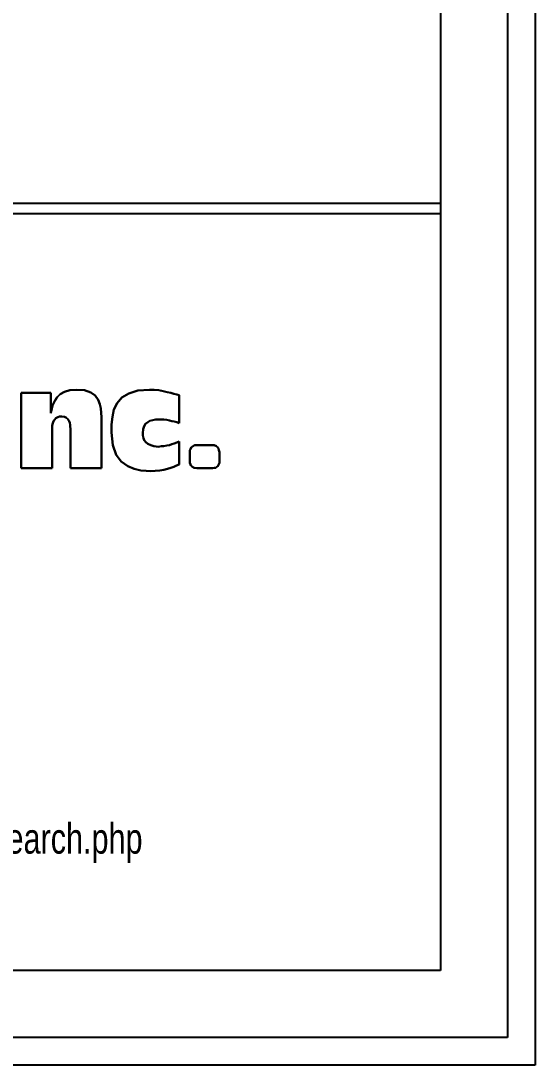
# Model space of a CAD drawing. Extents: x 6 to 553, y 4 to 428.
# Drawn here: x 505.8 to 553, y 3.9 to 99.9 of the extents above; entities that cross this region are included whole.
import ezdxf

# ---------------------------------------------------------------- set-up
doc = ezdxf.new("R2010")
doc.units = 0
doc.layers.add('TITLEBLOCK', color=250, linetype='CONTINUOUS')
doc.styles.add('SLDTEXTSTYLE0', font='TXT', dxfattribs={"width": 0.75})

# ---------------------------------------------------------------- blocks, each defined once
blk = doc.blocks.new('SW_NOTE_0')
at = {"layer": 'TITLEBLOCK', "color": 0, "char_height": 2.80308, "attachment_point": 1, "style": 'SLDTEXTSTYLE0'}
for s, insert in [('550 Virginia Drive', (0, 3.613)), ('Fort Washington, PA 19034', (0, 0.032)), ('Phone: 800-523-2576', (0, -7.132)), ('Fax: 800-635-6273', (0, -10.713)), ('www.rushgears.com', (0, -14.295)), ('This drawing was created online at', (0, -21.459)), ('www.rushgears.com/Tech_Tools/partSearch.php', (0, -25.04))]:
    blk.add_mtext(s, dxfattribs=dict(at, insert=insert))

msp = doc.modelspace()

# ---------------------------------------------------------------- linework, layer by layer
at = {"layer": 'TITLEBLOCK'}
for p, q in [((553.02738, 427.91661), (553.02738, 3.88339)), ((550.48738, 425.37661), (550.48738, 6.42339)), ((544.32631, 419.21554), (544.32631, 12.58446)), ((544.32631, 83.12648), (278.6926, 83.12648)), ((544.32631, 82.15502), (454.28926, 82.15502)), ((508.52099, 65.71346), (505.78612, 65.71346)), ((505.78612, 65.71346), (505.78612, 58.77287)), ((508.52099, 63.85191), (508.52099, 65.71346)), ((509.37133, 65.59855), (509.09554, 65.29978)), ((509.76202, 65.80539), (509.37133, 65.59855)), ((510.24465, 65.94328), (509.76202, 65.80539)), ((510.86516, 65.98925), (510.24465, 65.94328)), ((511.60059, 65.94328), (510.86516, 65.98925)), ((512.17514, 65.73644), (511.60059, 65.94328)), ((512.58882, 65.46066), (512.17514, 65.73644)), ((512.8646, 65.06996), (512.58882, 65.46066)), ((515.66842, 65.64452), (515.02492, 65.2768)), ((516.49577, 65.9203), (515.66842, 65.64452)), ((517.57593, 65.98925), (516.49577, 65.9203)), ((518.01259, 65.98925), (517.57593, 65.98925)), ((518.44925, 65.94328), (518.01259, 65.98925)), ((518.83995, 65.87434), (518.44925, 65.94328)), ((519.20766, 65.78241), (518.83995, 65.87434)), ((519.52941, 65.71346), (519.20766, 65.78241)), ((519.82818, 65.62153), (519.52941, 65.71346)), ((520.08098, 65.55259), (519.82818, 65.62153)), ((520.3108, 65.48364), (520.08098, 65.55259)), ((520.3108, 62.93263), (520.3108, 65.48364)), ((508.70485, 64.61032), (508.58994, 64.24261)), ((508.86572, 64.97803), (508.70485, 64.61032)), ((509.09554, 65.29978), (508.86572, 64.97803)), ((513.02548, 64.67927), (512.8646, 65.06996)), ((513.11741, 64.26559), (513.02548, 64.67927)), ((514.61124, 64.74821), (514.31248, 64.17366)), ((515.02492, 65.2768), (514.61124, 64.74821)), ((508.58994, 64.24261), (508.52099, 63.85191)), ((508.86572, 63.25438), (508.98063, 63.39227)), ((508.98063, 63.39227), (509.14151, 63.46122)), ((509.14151, 63.46122), (509.30238, 63.53016)), ((509.30238, 63.53016), (509.50922, 63.53016)), ((509.50922, 63.53016), (509.76202, 63.50718)), ((509.76202, 63.50718), (509.94588, 63.41525)), ((509.94588, 63.41525), (510.08377, 63.30034)), ((513.14039, 63.8749), (513.11741, 64.26559)), ((513.16337, 63.4842), (513.14039, 63.8749)), ((513.16337, 58.77287), (513.16337, 63.4842)), ((514.17458, 63.50718), (514.08265, 62.79474)), ((514.31248, 64.17366), (514.17458, 63.50718)), ((508.6359, 62.70281), (508.68187, 62.90965)), ((508.6359, 62.42702), (508.6359, 62.70281)), ((508.6359, 58.77287), (508.6359, 62.42702)), ((508.68187, 62.90965), (508.75081, 63.11649)), ((508.75081, 63.11649), (508.86572, 63.25438)), ((510.08377, 63.30034), (510.19868, 63.11649)), ((510.19868, 63.11649), (510.24465, 62.95561)), ((510.24465, 62.95561), (510.29061, 62.77176)), ((510.29061, 62.77176), (510.29061, 62.5879)), ((510.29061, 62.5879), (510.31359, 62.42702)), ((510.31359, 62.42702), (510.31359, 58.77287)), ((514.08265, 62.79474), (514.08265, 62.05931)), ((517.00138, 62.35808), (517.09331, 62.63386)), ((517.09331, 62.63386), (517.20822, 62.86368)), ((517.20822, 62.86368), (517.41506, 63.00158)), ((517.41506, 63.00158), (517.6219, 63.13947)), ((517.6219, 63.13947), (517.8747, 63.20841)), ((517.8747, 63.20841), (518.1275, 63.25438)), ((518.1275, 63.25438), (518.40329, 63.25438)), ((518.40329, 63.25438), (518.65609, 63.25438)), ((518.65609, 63.25438), (518.90889, 63.25438)), ((518.90889, 63.25438), (519.1617, 63.2314)), ((519.1617, 63.2314), (519.4145, 63.16245)), ((519.4145, 63.16245), (519.62134, 63.11649)), ((519.62134, 63.11649), (519.85116, 63.07052)), ((519.85116, 63.07052), (520.08098, 63.00158)), ((520.08098, 63.00158), (520.3108, 62.93263)), ((514.08265, 62.05931), (514.19757, 60.91021)), ((516.9784, 61.99036), (517.00138, 62.35808)), ((516.9784, 61.78353), (516.9784, 61.99036)), ((517.02436, 61.5537), (516.9784, 61.78353)), ((517.09331, 61.34687), (517.02436, 61.5537)), ((514.19757, 60.91021), (514.51931, 60.01391)), ((517.25418, 61.16301), (517.09331, 61.34687)), ((517.41506, 61.02512), (517.25418, 61.16301)), ((517.69084, 60.88722), (517.41506, 61.02512)), ((517.98961, 60.81828), (517.69084, 60.88722)), ((518.40329, 60.74933), (517.98961, 60.81828)), ((518.65609, 60.7953), (518.40329, 60.74933)), ((518.90889, 60.81828), (518.65609, 60.7953)), ((519.1617, 60.86424), (518.90889, 60.81828)), ((519.4145, 60.88722), (519.1617, 60.86424)), ((519.62134, 60.97915), (519.4145, 60.88722)), ((519.85116, 61.0481), (519.62134, 60.97915)), ((520.08098, 61.14003), (519.85116, 61.0481)), ((520.3108, 61.23196), (520.08098, 61.14003)), ((520.3108, 59.1176), (520.3108, 61.23196)), ((521.34499, 60.54249), (521.29903, 60.42758)), ((521.41394, 60.68039), (521.34499, 60.54249)), ((521.50587, 60.74933), (521.41394, 60.68039)), ((521.71271, 60.88722), (521.50587, 60.74933)), ((521.94253, 60.91021), (521.71271, 60.88722)), ((523.41338, 60.91021), (521.94253, 60.91021)), ((523.52829, 60.88722), (523.41338, 60.91021)), ((523.73513, 60.7953), (523.52829, 60.88722)), ((523.82706, 60.72635), (523.73513, 60.7953)), ((523.91899, 60.58846), (523.82706, 60.72635)), ((523.96495, 60.45056), (523.91899, 60.58846)), ((514.51931, 60.01391), (514.97896, 59.39339)), ((521.29903, 60.42758), (521.29903, 60.24373)), ((521.29903, 60.24373), (521.29903, 59.37041)), ((524.01091, 60.24373), (523.96495, 60.45056)), ((524.01091, 59.27848), (524.01091, 60.24373)), ((505.78612, 58.77287), (508.6359, 58.77287)), ((510.31359, 58.77287), (513.16337, 58.77287)), ((514.97896, 59.39339), (515.57649, 58.95673)), ((515.57649, 58.95673), (516.17402, 58.70393)), ((516.17402, 58.70393), (516.77156, 58.56603)), ((518.5182, 58.56603), (518.88591, 58.63498)), ((518.88591, 58.63498), (519.23064, 58.70393)), ((519.23064, 58.70393), (519.52941, 58.81884)), ((519.52941, 58.81884), (519.80519, 58.91077)), ((519.80519, 58.91077), (520.058, 59.02568)), ((520.058, 59.02568), (520.3108, 59.1176)), ((521.29903, 59.37041), (521.29903, 59.2555)), ((521.29903, 59.2555), (521.34499, 59.1176)), ((521.34499, 59.1176), (521.39096, 59.02568)), ((521.39096, 59.02568), (521.48289, 58.93375)), ((521.48289, 58.93375), (521.68972, 58.81884)), ((521.68972, 58.81884), (521.94253, 58.77287)), ((521.94253, 58.77287), (523.41338, 58.77287)), ((523.41338, 58.77287), (523.52829, 58.79585)), ((523.52829, 58.79585), (523.66618, 58.81884)), ((523.66618, 58.81884), (523.78109, 58.88778)), ((523.78109, 58.88778), (523.87302, 58.95673)), ((523.87302, 58.95673), (523.96495, 59.14059)), ((523.96495, 59.14059), (524.01091, 59.27848)), ((516.77156, 58.56603), (517.27716, 58.52007)), ((517.27716, 58.52007), (517.69084, 58.49709)), ((517.69084, 58.49709), (518.10452, 58.52007)), ((518.10452, 58.52007), (518.5182, 58.56603)), ((544.32631, 12.58446), (14.47369, 12.58446)), ((550.48738, 6.42339), (8.31262, 6.42339)), ((553.02738, 3.88339), (5.77262, 3.88339))]:
    msp.add_line(p, q, dxfattribs=at)
at = {"layer": 'TITLEBLOCK', "color": 176}
for p, q in [((505.78612, 58.77287), (505.78612, 65.71346)), ((505.78612, 65.71346), (508.52099, 65.71346)), ((505.78612, 58.77287), (505.78612, 65.71346)), ((505.78612, 65.71346), (508.52099, 65.71346)), ((508.52099, 65.71346), (508.52099, 63.85191)), ((508.52099, 65.71346), (508.52099, 63.85191)), ((509.09554, 65.29978), (509.37133, 65.59855)), ((509.09554, 65.29978), (509.37133, 65.59855)), ((509.37133, 65.59855), (509.76202, 65.80539)), ((509.37133, 65.59855), (509.76202, 65.80539)), ((509.76202, 65.80539), (510.24465, 65.94328)), ((509.76202, 65.80539), (510.24465, 65.94328)), ((510.24465, 65.94328), (510.86516, 65.98925)), ((510.24465, 65.94328), (510.86516, 65.98925)), ((510.86516, 65.98925), (511.60059, 65.94328)), ((510.86516, 65.98925), (511.60059, 65.94328)), ((511.60059, 65.94328), (512.17514, 65.73644)), ((511.60059, 65.94328), (512.17514, 65.73644)), ((512.17514, 65.73644), (512.58882, 65.46066)), ((512.17514, 65.73644), (512.58882, 65.46066)), ((512.58882, 65.46066), (512.8646, 65.06996)), ((512.58882, 65.46066), (512.8646, 65.06996)), ((515.02492, 65.2768), (515.66842, 65.64452)), ((515.02492, 65.2768), (515.66842, 65.64452)), ((515.66842, 65.64452), (516.49577, 65.9203)), ((515.66842, 65.64452), (516.49577, 65.9203)), ((516.49577, 65.9203), (517.57593, 65.98925)), ((516.49577, 65.9203), (517.57593, 65.98925)), ((517.57593, 65.98925), (518.01259, 65.98925)), ((517.57593, 65.98925), (518.01259, 65.98925)), ((518.01259, 65.98925), (518.44925, 65.94328)), ((518.01259, 65.98925), (518.44925, 65.94328)), ((518.44925, 65.94328), (518.83995, 65.87434)), ((518.44925, 65.94328), (518.83995, 65.87434)), ((518.83995, 65.87434), (519.20766, 65.78241)), ((518.83995, 65.87434), (519.20766, 65.78241)), ((519.20766, 65.78241), (519.52941, 65.71346)), ((519.20766, 65.78241), (519.52941, 65.71346)), ((519.52941, 65.71346), (519.82818, 65.62153)), ((519.52941, 65.71346), (519.82818, 65.62153)), ((519.82818, 65.62153), (520.08098, 65.55259)), ((519.82818, 65.62153), (520.08098, 65.55259)), ((520.08098, 65.55259), (520.3108, 65.48364)), ((520.08098, 65.55259), (520.3108, 65.48364)), ((520.3108, 65.48364), (520.3108, 62.93263)), ((520.3108, 65.48364), (520.3108, 62.93263)), ((508.58994, 64.24261), (508.70485, 64.61032)), ((508.58994, 64.24261), (508.70485, 64.61032)), ((508.70485, 64.61032), (508.86572, 64.97803)), ((508.70485, 64.61032), (508.86572, 64.97803)), ((508.86572, 64.97803), (509.09554, 65.29978)), ((508.86572, 64.97803), (509.09554, 65.29978)), ((512.8646, 65.06996), (513.02548, 64.67927)), ((512.8646, 65.06996), (513.02548, 64.67927)), ((513.02548, 64.67927), (513.11741, 64.26559)), ((513.02548, 64.67927), (513.11741, 64.26559)), ((514.31248, 64.17366), (514.61124, 64.74821)), ((514.31248, 64.17366), (514.61124, 64.74821)), ((514.61124, 64.74821), (515.02492, 65.2768)), ((514.61124, 64.74821), (515.02492, 65.2768)), ((508.52099, 63.85191), (508.58994, 64.24261)), ((508.52099, 63.85191), (508.58994, 64.24261)), ((508.98063, 63.39227), (508.86572, 63.25438)), ((508.98063, 63.39227), (508.86572, 63.25438)), ((509.14151, 63.46122), (508.98063, 63.39227)), ((509.14151, 63.46122), (508.98063, 63.39227)), ((509.30238, 63.53016), (509.14151, 63.46122)), ((509.30238, 63.53016), (509.14151, 63.46122)), ((509.50922, 63.53016), (509.30238, 63.53016)), ((509.50922, 63.53016), (509.30238, 63.53016)), ((509.76202, 63.50718), (509.50922, 63.53016)), ((509.76202, 63.50718), (509.50922, 63.53016)), ((509.94588, 63.41525), (509.76202, 63.50718)), ((509.94588, 63.41525), (509.76202, 63.50718)), ((510.08377, 63.30034), (509.94588, 63.41525)), ((510.08377, 63.30034), (509.94588, 63.41525)), ((513.11741, 64.26559), (513.14039, 63.8749)), ((513.11741, 64.26559), (513.14039, 63.8749)), ((513.14039, 63.8749), (513.16337, 63.4842)), ((513.14039, 63.8749), (513.16337, 63.4842)), ((513.16337, 63.4842), (513.16337, 58.77287)), ((513.16337, 63.4842), (513.16337, 58.77287)), ((514.08265, 62.79474), (514.17458, 63.50718)), ((514.08265, 62.79474), (514.17458, 63.50718)), ((514.17458, 63.50718), (514.31248, 64.17366)), ((514.17458, 63.50718), (514.31248, 64.17366)), ((508.68187, 62.90965), (508.6359, 62.70281)), ((508.68187, 62.90965), (508.6359, 62.70281)), ((508.6359, 62.70281), (508.6359, 62.42702)), ((508.6359, 62.70281), (508.6359, 62.42702)), ((508.6359, 62.42702), (508.6359, 58.77287)), ((508.6359, 62.42702), (508.6359, 58.77287)), ((508.75081, 63.11649), (508.68187, 62.90965)), ((508.75081, 63.11649), (508.68187, 62.90965)), ((508.86572, 63.25438), (508.75081, 63.11649)), ((508.86572, 63.25438), (508.75081, 63.11649)), ((510.19868, 63.11649), (510.08377, 63.30034)), ((510.19868, 63.11649), (510.08377, 63.30034)), ((510.24465, 62.95561), (510.19868, 63.11649)), ((510.24465, 62.95561), (510.19868, 63.11649)), ((510.29061, 62.77176), (510.24465, 62.95561)), ((510.29061, 62.77176), (510.24465, 62.95561)), ((510.29061, 62.5879), (510.29061, 62.77176)), ((510.29061, 62.5879), (510.29061, 62.77176)), ((510.31359, 62.42702), (510.29061, 62.5879)), ((510.31359, 62.42702), (510.29061, 62.5879)), ((510.31359, 58.77287), (510.31359, 62.42702)), ((510.31359, 58.77287), (510.31359, 62.42702)), ((514.08265, 62.05931), (514.08265, 62.79474)), ((514.08265, 62.05931), (514.08265, 62.79474)), ((517.09331, 62.63386), (517.00138, 62.35808)), ((517.09331, 62.63386), (517.00138, 62.35808)), ((517.20822, 62.86368), (517.09331, 62.63386)), ((517.20822, 62.86368), (517.09331, 62.63386)), ((517.41506, 63.00158), (517.20822, 62.86368)), ((517.41506, 63.00158), (517.20822, 62.86368)), ((517.6219, 63.13947), (517.41506, 63.00158)), ((517.6219, 63.13947), (517.41506, 63.00158)), ((517.8747, 63.20841), (517.6219, 63.13947)), ((517.8747, 63.20841), (517.6219, 63.13947)), ((518.1275, 63.25438), (517.8747, 63.20841)), ((518.1275, 63.25438), (517.8747, 63.20841)), ((518.40329, 63.25438), (518.1275, 63.25438)), ((518.40329, 63.25438), (518.1275, 63.25438)), ((518.65609, 63.25438), (518.40329, 63.25438)), ((518.65609, 63.25438), (518.40329, 63.25438)), ((518.90889, 63.25438), (518.65609, 63.25438)), ((518.90889, 63.25438), (518.65609, 63.25438)), ((519.1617, 63.2314), (518.90889, 63.25438)), ((519.1617, 63.2314), (518.90889, 63.25438)), ((519.4145, 63.16245), (519.1617, 63.2314)), ((519.4145, 63.16245), (519.1617, 63.2314)), ((519.62134, 63.11649), (519.4145, 63.16245)), ((519.62134, 63.11649), (519.4145, 63.16245)), ((519.85116, 63.07052), (519.62134, 63.11649)), ((519.85116, 63.07052), (519.62134, 63.11649)), ((520.08098, 63.00158), (519.85116, 63.07052)), ((520.08098, 63.00158), (519.85116, 63.07052)), ((520.3108, 62.93263), (520.08098, 63.00158)), ((520.3108, 62.93263), (520.08098, 63.00158)), ((514.19757, 60.91021), (514.08265, 62.05931)), ((514.19757, 60.91021), (514.08265, 62.05931)), ((517.00138, 62.35808), (516.9784, 61.99036)), ((517.00138, 62.35808), (516.9784, 61.99036)), ((516.9784, 61.99036), (516.9784, 61.78353)), ((516.9784, 61.99036), (516.9784, 61.78353)), ((516.9784, 61.78353), (517.02436, 61.5537)), ((516.9784, 61.78353), (517.02436, 61.5537)), ((517.02436, 61.5537), (517.09331, 61.34687)), ((517.02436, 61.5537), (517.09331, 61.34687)), ((514.51931, 60.01391), (514.19757, 60.91021)), ((514.51931, 60.01391), (514.19757, 60.91021)), ((517.09331, 61.34687), (517.25418, 61.16301)), ((517.09331, 61.34687), (517.25418, 61.16301)), ((517.25418, 61.16301), (517.41506, 61.02512)), ((517.25418, 61.16301), (517.41506, 61.02512)), ((517.41506, 61.02512), (517.69084, 60.88722)), ((517.41506, 61.02512), (517.69084, 60.88722)), ((517.69084, 60.88722), (517.98961, 60.81828)), ((517.69084, 60.88722), (517.98961, 60.81828)), ((517.98961, 60.81828), (518.40329, 60.74933)), ((517.98961, 60.81828), (518.40329, 60.74933)), ((518.40329, 60.74933), (518.65609, 60.7953)), ((518.40329, 60.74933), (518.65609, 60.7953)), ((518.65609, 60.7953), (518.90889, 60.81828)), ((518.65609, 60.7953), (518.90889, 60.81828)), ((518.90889, 60.81828), (519.1617, 60.86424)), ((518.90889, 60.81828), (519.1617, 60.86424)), ((519.1617, 60.86424), (519.4145, 60.88722)), ((519.1617, 60.86424), (519.4145, 60.88722)), ((519.4145, 60.88722), (519.62134, 60.97915)), ((519.4145, 60.88722), (519.62134, 60.97915)), ((519.62134, 60.97915), (519.85116, 61.0481)), ((519.62134, 60.97915), (519.85116, 61.0481)), ((519.85116, 61.0481), (520.08098, 61.14003)), ((519.85116, 61.0481), (520.08098, 61.14003)), ((520.08098, 61.14003), (520.3108, 61.23196)), ((520.08098, 61.14003), (520.3108, 61.23196)), ((520.3108, 61.23196), (520.3108, 59.1176)), ((520.3108, 61.23196), (520.3108, 59.1176)), ((521.29903, 60.42758), (521.34499, 60.54249)), ((521.29903, 60.42758), (521.34499, 60.54249)), ((521.34499, 60.54249), (521.41394, 60.68039)), ((521.34499, 60.54249), (521.41394, 60.68039)), ((521.41394, 60.68039), (521.50587, 60.74933)), ((521.41394, 60.68039), (521.50587, 60.74933)), ((521.50587, 60.74933), (521.71271, 60.88722)), ((521.50587, 60.74933), (521.71271, 60.88722)), ((521.71271, 60.88722), (521.94253, 60.91021)), ((521.71271, 60.88722), (521.94253, 60.91021)), ((521.94253, 60.91021), (523.41338, 60.91021)), ((521.94253, 60.91021), (523.41338, 60.91021)), ((523.41338, 60.91021), (523.52829, 60.88722)), ((523.41338, 60.91021), (523.52829, 60.88722)), ((523.52829, 60.88722), (523.73513, 60.7953)), ((523.52829, 60.88722), (523.73513, 60.7953)), ((523.73513, 60.7953), (523.82706, 60.72635)), ((523.73513, 60.7953), (523.82706, 60.72635)), ((523.82706, 60.72635), (523.91899, 60.58846)), ((523.82706, 60.72635), (523.91899, 60.58846)), ((523.91899, 60.58846), (523.96495, 60.45056)), ((523.91899, 60.58846), (523.96495, 60.45056)), ((514.97896, 59.39339), (514.51931, 60.01391)), ((514.97896, 59.39339), (514.51931, 60.01391)), ((521.29903, 60.24373), (521.29903, 60.42758)), ((521.29903, 60.24373), (521.29903, 60.42758)), ((521.29903, 59.37041), (521.29903, 60.24373)), ((521.29903, 59.37041), (521.29903, 60.24373)), ((523.96495, 60.45056), (524.01091, 60.24373)), ((523.96495, 60.45056), (524.01091, 60.24373)), ((524.01091, 60.24373), (524.01091, 59.27848)), ((524.01091, 60.24373), (524.01091, 59.27848)), ((508.6359, 58.77287), (505.78612, 58.77287)), ((508.6359, 58.77287), (505.78612, 58.77287)), ((513.16337, 58.77287), (510.31359, 58.77287)), ((513.16337, 58.77287), (510.31359, 58.77287)), ((515.57649, 58.95673), (514.97896, 59.39339)), ((515.57649, 58.95673), (514.97896, 59.39339)), ((516.17402, 58.70393), (515.57649, 58.95673)), ((516.17402, 58.70393), (515.57649, 58.95673)), ((516.77156, 58.56603), (516.17402, 58.70393)), ((516.77156, 58.56603), (516.17402, 58.70393)), ((518.88591, 58.63498), (518.5182, 58.56603)), ((518.88591, 58.63498), (518.5182, 58.56603)), ((519.23064, 58.70393), (518.88591, 58.63498)), ((519.23064, 58.70393), (518.88591, 58.63498)), ((519.52941, 58.81884), (519.23064, 58.70393)), ((519.52941, 58.81884), (519.23064, 58.70393)), ((519.80519, 58.91077), (519.52941, 58.81884)), ((519.80519, 58.91077), (519.52941, 58.81884)), ((520.058, 59.02568), (519.80519, 58.91077)), ((520.058, 59.02568), (519.80519, 58.91077)), ((520.3108, 59.1176), (520.058, 59.02568)), ((520.3108, 59.1176), (520.058, 59.02568)), ((521.29903, 59.2555), (521.29903, 59.37041)), ((521.29903, 59.2555), (521.29903, 59.37041)), ((521.34499, 59.1176), (521.29903, 59.2555)), ((521.34499, 59.1176), (521.29903, 59.2555)), ((521.39096, 59.02568), (521.34499, 59.1176)), ((521.39096, 59.02568), (521.34499, 59.1176)), ((521.48289, 58.93375), (521.39096, 59.02568)), ((521.48289, 58.93375), (521.39096, 59.02568)), ((521.68972, 58.81884), (521.48289, 58.93375)), ((521.68972, 58.81884), (521.48289, 58.93375)), ((521.94253, 58.77287), (521.68972, 58.81884)), ((521.94253, 58.77287), (521.68972, 58.81884)), ((523.41338, 58.77287), (521.94253, 58.77287)), ((523.41338, 58.77287), (521.94253, 58.77287)), ((523.52829, 58.79585), (523.41338, 58.77287)), ((523.52829, 58.79585), (523.41338, 58.77287)), ((523.66618, 58.81884), (523.52829, 58.79585)), ((523.66618, 58.81884), (523.52829, 58.79585)), ((523.78109, 58.88778), (523.66618, 58.81884)), ((523.78109, 58.88778), (523.66618, 58.81884)), ((523.87302, 58.95673), (523.78109, 58.88778)), ((523.87302, 58.95673), (523.78109, 58.88778)), ((523.96495, 59.14059), (523.87302, 58.95673)), ((523.96495, 59.14059), (523.87302, 58.95673)), ((524.01091, 59.27848), (523.96495, 59.14059)), ((524.01091, 59.27848), (523.96495, 59.14059)), ((517.27716, 58.52007), (516.77156, 58.56603)), ((517.27716, 58.52007), (516.77156, 58.56603)), ((517.69084, 58.49709), (517.27716, 58.52007)), ((517.69084, 58.49709), (517.27716, 58.52007)), ((518.10452, 58.52007), (517.69084, 58.49709)), ((518.10452, 58.52007), (517.69084, 58.49709)), ((518.5182, 58.56603), (518.10452, 58.52007)), ((518.5182, 58.56603), (518.10452, 58.52007))]:
    msp.add_line(p, q, dxfattribs=at)

# ---------------------------------------------------------------- block references
at = {"layer": 'TITLEBLOCK'}
msp.add_blockref('SW_NOTE_0', (456.00182, 51.17406), dxfattribs=at)

doc.saveas('drawing.dxf')
